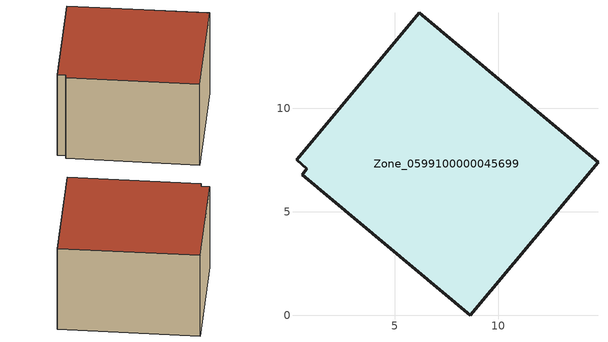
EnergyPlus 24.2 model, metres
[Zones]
Zone_0599100000045699
 floor ground (C_G): 0.24,7.52 6.16,14.63 14.81,7.41 8.64,0 0.52,6.79 0.73,7.09 z0
 wall outside (C_F): 14.81,7.41 6.16,14.63 0.24,7.52 0.73,7.09 0.52,6.79 8.64,0 14.81,7.41 z0:7.81
 roof outside (C_R): 6.16,14.63 0.24,7.52 0.73,7.09 0.52,6.79 8.64,0 14.81,7.41 z7.81
[BUILDING]
Pand.0599100000045699: North Axis=0; Terrain=City; Loads Convergence Tolerance Value=0.04; Temperature Convergence Tolerance Value=0.4; Solar Distribution=FullExterior; Maximum Number of Warmup Days=25; Minimum Number of Warmup Days=1
[Site:Location]
Rotterdam.The.Hague.AP_ZH_NLD Design_Conditions: Latitude=51.96; Longitude=4.45; Time Zone=1; Elevation=-4.5
[SITE:GROUNDTEMPERATURE:BUILDINGSURFACE]
18, 18, 18, 18, 18, 18, 18, 18, 18, 18, 18, 18
[MATERIAL] Thermal Absorptance=0.9; Solar Absorptance=0.7; Visible Absorptance=0.7
Name | Roughness | Thickness | Conductivity | Density | Specific Heat
G.TC.1946-1964 | MediumSmooth | 0.15 | 1 | 540 | 1210
F.TC.1946-1964 | Rough | 0.3 | 0.857143 | 1920 | 840
R.TC.1946-1964 | MediumRough | 0.2 | 0.235294 | 1500 | 1000
[CONSTRUCTION]
C_G: G.TC.1946-1964
C_F: F.TC.1946-1964
C_R: R.TC.1946-1964
[ZONE]
Zone_0599100000045699: Type=1; Multiplier=1; Ceiling Height=Autocalculate; Volume=Autocalculate; Floor Area=autocalculate; Part of Total Floor Area=Yes
[ZONEINFILTRATION:DESIGNFLOWRATE]
Infil_Zone_0599100000045699: Zone or ZoneList or Space or SpaceList=Zone_0599100000045699; Schedule=AlwaysOn; Design Flow Rate Calculation Method=Flow/Area; Flow Rate per Floor Area=0.003; Constant Term Coefficient=1; Temperature Term Coefficient=0; Velocity Term Coefficient=0; Velocity Squared Term Coefficient=0
[HVACTEMPLATE:ZONE:IDEALLOADSAIRSYSTEM]
Zone_0599100000045699: Maximum Heating Supply Air Temperature=50; Minimum Cooling Supply Air Temperature=13; Maximum Heating Supply Air Humidity Ratio=0.0156; Minimum Cooling Supply Air Humidity Ratio=0.0077; Heating Limit=NoLimit; Cooling Limit=NoLimit; Dehumidification Control Type=ConstantSensibleHeatRatio; Cooling Sensible Heat Ratio=0.7; Dehumidification Setpoint=60; Humidification Control Type=None; Humidification Setpoint=30; Outdoor Air Method=None; Outdoor Air Flow Rate per Person=0.00944; Outdoor Air Flow Rate per Zone Floor Area=0; Outdoor Air Flow Rate per Zone=0; Demand Controlled Ventilation Type=None; Outdoor Air Economizer Type=NoEconomizer; Heat Recovery Type=None; Sensible Heat Recovery Effectiveness=0.7; Latent Heat Recovery Effectiveness=0.65
[ZONECONTROL:THERMOSTAT]
ThermostatControl_Zone_0599100000045699: Zone or ZoneList=Zone_0599100000045699; Control Type Schedule=DualSetpointControlType; Control 1=Thermostat_Zone_0599100000045699; Temperature Difference Between Cutout And Setpoint=0
[THERMOSTATSETPOINT:DUALSETPOINT]
Thermostat_Zone_0599100000045699: Heating Setpoint Temperature Schedule=HeatingSetpoint_Zone_0599100000045699; Cooling Setpoint Temperature Schedule=CoolingSetpoint_Zone_0599100000045699
[SCHEDULE:COMPACT]
HeatingSetpoint_Zone_0599100000045699: Through: 12/31, For: AllDays, Until: 24:00, 21
CoolingSetpoint_Zone_0599100000045699: Through: 12/31, For: AllDays, Until: 24:00, 24
DualSetpointControlType: Through: 12/31, For: AllDays, Until: 24:00, 4
AlwaysOn: Through: 12/31, For: AllDays, Until: 24:00, 1
